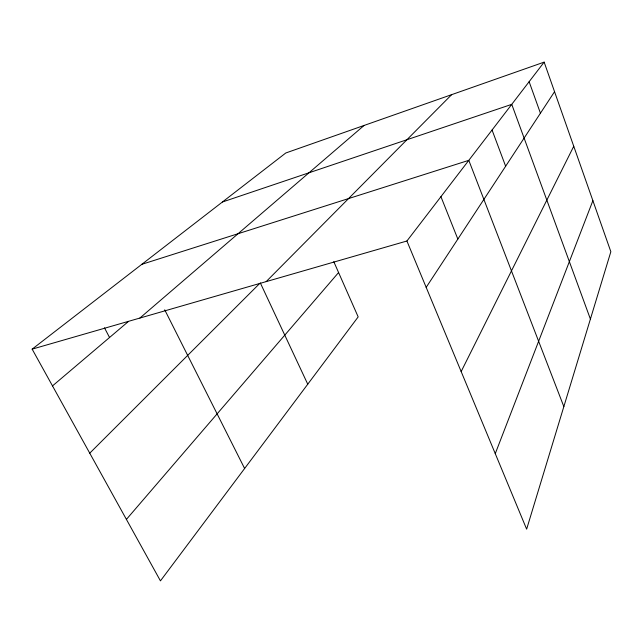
<?xml version="1.0" encoding="UTF-8"?>
<svg xmlns="http://www.w3.org/2000/svg" width="643" height="643" viewBox="0 0 643 643"><rect width="100%" height="100%" fill="white"/><g stroke="black" fill="none" stroke-linecap="round" stroke-linejoin="round"><path stroke-width="0.96" d="M495.263 453.653L592.886 200.656M461.16 371.558L573.749 146.274M426.172 287.365L554.547 91.692M406.915 241.004L544.147 62.13L610.85 251.71L526.641 529.165L406.915 241.004L32.15 349.141L160.445 580.87L358.175 316.895L333.789 261.669M126.414 519.391L338.588 272.536M266.17 281.618L451.635 94.666M89.747 453.17L259.595 283.579M139.869 318.06L364.091 125.449M52.501 385.904L128.471 321.436M32.15 349.141L285.789 152.986L544.147 62.13M222.422 201.998L511.756 104.351L590.403 319.081M141.83 264.321L468.803 160.34L563.839 406.609M104.471 327.826L109.551 337.487M164.721 309.805L244.621 468.49M260.302 282.88L307.756 384.209M440.929 196.67L457.848 239.083M492.056 130.023L505.639 166.232M529.133 81.701L540.433 113.208"/></g></svg>
